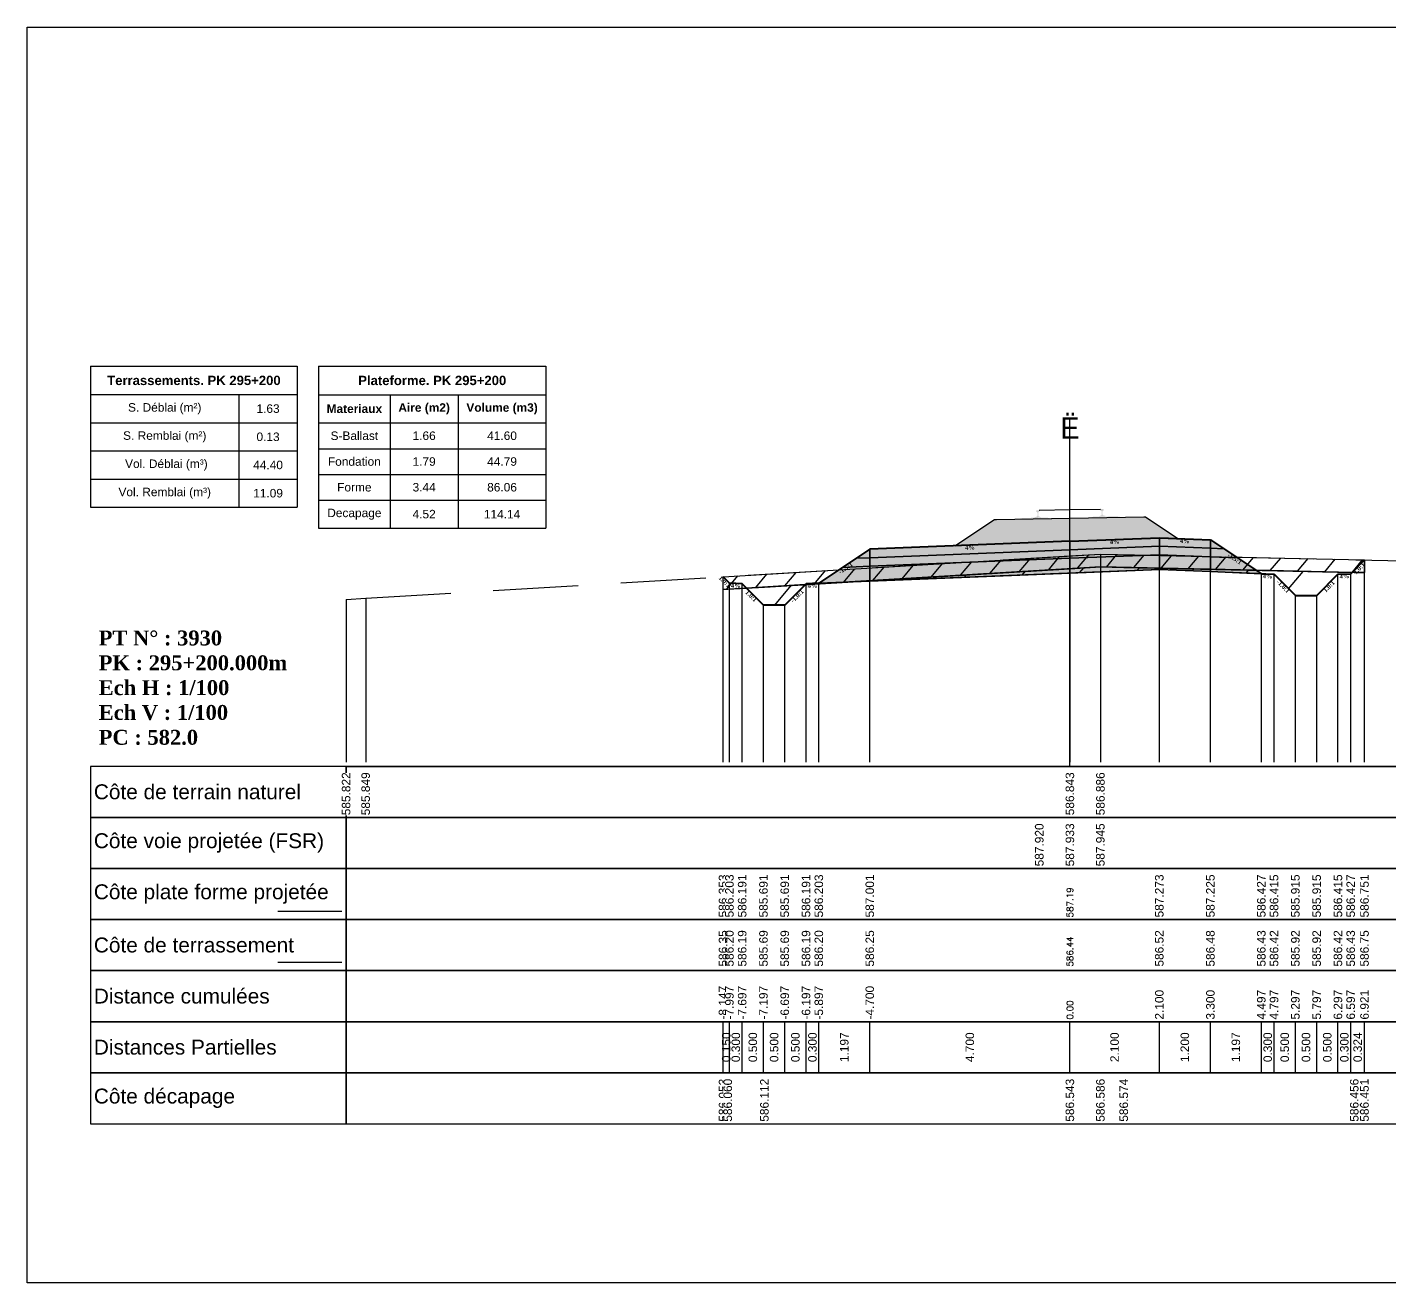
# Model space of a CAD drawing. Header units: millimetres. Extents: x 2762 to 3076, y 916 to 3305.
# Drawn here: x 2873.89 to 2905.89, y 1872.55 to 1902.05 of the extents above; entities that cross this region are included whole.
import ezdxf

# ---------------------------------------------------------------- set-up
doc = ezdxf.new("R2010")
doc.units = ezdxf.units.MM
doc.header["$LTSCALE"] = 2
doc.linetypes.add('CACHE', pattern=[9.525, 6.35, -3.175])
doc.linetypes.add('DASHED', pattern=[0.75, 0.5, -0.25])
for name, color, linetype in [('C-ANNO-TABL', 1, 'Continuous'), ('C-ANNO-TABL-TEXT', 150, 'Continuous'), ('C-ANNO-TABL-TITL', 150, 'Continuous'), ('C-ANNO-TABL-TTBL', 5, 'Continuous'), ('C-ROAD-CORR', 5, 'Continuous'), ('C-ROAD-SCTN', 7, 'Continuous')]:
    doc.layers.add(name, color=color, linetype=linetype)
doc.styles.add('ARIAL', font='arial.ttf')
doc.styles.add('C3D_Etiquette', font='romans.shx')
doc.styles.add('C3D_Profil_Travers', font='romans.shx')
doc.styles.get("Standard").update_dxf_attribs({"font": 'arial.ttf'})

msp = doc.modelspace()

# ---------------------------------------------------------------- hatches: boundary and pattern name
at = {"linetype": 'Continuous', "lineweight": -3}
msp.add_hatch(color=254, dxfattribs=at).paths.add_polyline_path([(2897.169, 1890.312), (2897.166, 1890.497), (2897.28, 1890.52), (2897.628, 1890.526), (2897.628, 1890.531), (2897.554, 1890.53), (2897.554, 1890.54), (2897.555, 1890.541), (2897.556, 1890.542), (2897.558, 1890.542), (2897.578, 1890.544), (2897.581, 1890.544), (2897.584, 1890.546), (2897.612, 1890.557), (2897.614, 1890.558), (2897.615, 1890.559), (2897.616, 1890.561), (2897.617, 1890.565), (2897.618, 1890.572), (2897.619, 1890.581), (2897.62, 1890.592), (2897.62, 1890.615), (2897.619, 1890.631), (2897.618, 1890.638), (2897.617, 1890.644), (2897.616, 1890.648), (2897.616, 1890.65), (2897.615, 1890.653), (2897.614, 1890.655), (2897.613, 1890.656), (2897.612, 1890.658), (2897.61, 1890.658), (2897.595, 1890.664), (2897.592, 1890.665), (2897.592, 1890.666), (2897.591, 1890.668), (2897.591, 1890.67), (2897.591, 1890.688), (2897.591, 1890.693), (2897.592, 1890.695), (2897.594, 1890.697), (2897.596, 1890.699), (2897.599, 1890.7), (2897.6, 1890.701), (2897.604, 1890.702), (2897.608, 1890.702), (2897.611, 1890.703), (2897.615, 1890.703), (2897.62, 1890.703), (2897.623, 1890.703), (2897.626, 1890.703), (2897.63, 1890.703), (2897.633, 1890.703), (2897.637, 1890.703), (2897.642, 1890.703), (2897.645, 1890.703), (2897.649, 1890.703), (2897.653, 1890.702), (2897.654, 1890.701), (2897.656, 1890.7), (2897.659, 1890.699), (2897.661, 1890.696), (2897.662, 1890.694), (2897.663, 1890.69), (2897.663, 1890.672), (2897.663, 1890.669), (2897.662, 1890.667), (2897.662, 1890.667), (2897.659, 1890.665), (2897.644, 1890.659), (2897.643, 1890.658), (2897.641, 1890.657), (2897.64, 1890.655), (2897.64, 1890.654), (2897.639, 1890.65), (2897.638, 1890.648), (2897.638, 1890.644), (2897.637, 1890.638), (2897.637, 1890.632), (2897.636, 1890.616), (2897.637, 1890.592), (2897.638, 1890.581), (2897.639, 1890.572), (2897.641, 1890.565), (2897.642, 1890.561), (2897.642, 1890.56), (2897.644, 1890.559), (2897.646, 1890.557), (2897.674, 1890.547), (2897.677, 1890.546), (2897.681, 1890.546), (2897.701, 1890.545), (2897.702, 1890.544), (2897.703, 1890.543), (2897.704, 1890.542), (2897.704, 1890.533), (2897.63, 1890.531), (2897.63, 1890.526), (2897.834, 1890.529), (2897.966, 1890.501), (2898.8, 1890.515), (2898.931, 1890.549), (2899.135, 1890.552), (2899.135, 1890.558), (2899.061, 1890.556), (2899.061, 1890.566), (2899.062, 1890.567), (2899.063, 1890.568), (2899.064, 1890.568), (2899.084, 1890.57), (2899.088, 1890.571), (2899.091, 1890.572), (2899.119, 1890.583), (2899.121, 1890.584), (2899.122, 1890.586), (2899.123, 1890.587), (2899.124, 1890.591), (2899.125, 1890.598), (2899.126, 1890.607), (2899.127, 1890.618), (2899.126, 1890.642), (2899.125, 1890.657), (2899.125, 1890.664), (2899.124, 1890.67), (2899.123, 1890.674), (2899.123, 1890.676), (2899.122, 1890.68), (2899.121, 1890.681), (2899.12, 1890.683), (2899.118, 1890.684), (2899.117, 1890.685), (2899.102, 1890.69), (2899.099, 1890.692), (2899.098, 1890.693), (2899.098, 1890.694), (2899.098, 1890.697), (2899.097, 1890.715), (2899.098, 1890.719), (2899.099, 1890.721), (2899.101, 1890.724), (2899.103, 1890.725), (2899.106, 1890.727), (2899.107, 1890.727), (2899.11, 1890.728), (2899.114, 1890.729), (2899.118, 1890.729), (2899.122, 1890.729), (2899.127, 1890.729), (2899.13, 1890.729), (2899.133, 1890.73), (2899.136, 1890.73), (2899.14, 1890.73), (2899.144, 1890.73), (2899.149, 1890.729), (2899.152, 1890.729), (2899.156, 1890.729), (2899.16, 1890.728), (2899.161, 1890.728), (2899.163, 1890.726), (2899.165, 1890.725), (2899.168, 1890.723), (2899.169, 1890.72), (2899.169, 1890.716), (2899.17, 1890.698), (2899.17, 1890.695), (2899.169, 1890.694), (2899.169, 1890.693), (2899.166, 1890.691), (2899.151, 1890.685), (2899.149, 1890.685), (2899.148, 1890.683), (2899.147, 1890.682), (2899.146, 1890.68), (2899.146, 1890.677), (2899.145, 1890.675), (2899.144, 1890.67), (2899.144, 1890.664), (2899.143, 1890.658), (2899.143, 1890.642), (2899.143, 1890.618), (2899.145, 1890.608), (2899.146, 1890.599), (2899.147, 1890.592), (2899.148, 1890.587), (2899.149, 1890.586), (2899.15, 1890.585), (2899.153, 1890.584), (2899.181, 1890.574), (2899.184, 1890.572), (2899.187, 1890.572), (2899.207, 1890.571), (2899.209, 1890.57), (2899.21, 1890.57), (2899.211, 1890.569), (2899.211, 1890.559), (2899.137, 1890.558), (2899.137, 1890.552), (2899.485, 1890.558), (2899.6, 1890.539), (2899.604, 1890.354)])
h = msp.add_hatch(dxfattribs=at)
h.set_pattern_fill('GRAVEL', color=252, scale=0.009, style=0)
h.set_pattern_definition([(228.0128, (2895.843941, 1890.093535), (-1.8288, -2.0574), [0.030755, -3.0447435]), (184.96974, (2895.823367, 1890.070675), (2.743199999, 0.228600013), [0.0527764, -5.2248644]), (132.51045, (2895.77079, 1890.066103), (2.286, -2.5146), [0.0372133, -3.684125]), (267.2737, (2895.681635, 1890.008953), (0.2286, 4.572), [0.0480604, -4.7579794]), (292.83365, (2895.679349, 1889.960947), (-1.143, 2.7432), [0.047127, -4.6655827]), (357.2737, (2895.697637, 1889.917513), (-4.572, 0.2286), [0.0480604, -4.7579794]), (37.69424, (2895.7456434, 1889.915227), (-2.9718, -2.286), [0.0635574, -6.2921804]), (72.25533, (2895.795935, 1889.954089), (1.6002, 5.0292), [0.0600048, -5.940473]), (121.42957, (2895.814223, 1890.011239), (-1.8288, 2.9718), [0.048223, -4.774099]), (175.23636, (2895.789077, 1890.052387), (2.5146, -0.2286), [0.055054, -2.697654]), (222.39744, (2895.7342134, 1890.0569594), (-2.7432, -2.5146), [0.071197, -7.0485095]), (138.81407, (2895.90795, 1890.006667), (-1.6002, 1.3716), [0.0243004, -2.405751]), (171.46923, (2895.889661, 1890.022669), (2.9718, -0.4572), [0.0462314, -4.5769175]), (225, (2895.84394, 1890.02953), (-3e-17, -0.2286), [0.032329, -0.29096]), (203.1986, (2895.82794, 1890.05696), (1.143, 0.4572), [0.01741, -1.723556]), (291.8014, (2895.811937, 1890.0501), (-0.2286, 0.6858), [0.024621, -1.206428]), (30.9638, (2895.82108, 1890.02724), (0.6858, 0.4572), [0.039989, -1.292967]), (161.565, (2895.85537, 1890.047815), (0.4572, -0.2286), [0.028916, -0.693981]), (16.38954, (2895.67935, 1890.050101), (2.286, 0.6858), [0.040508, -4.0102944]), (70.34618, (2895.718211, 1890.061531), (-0.9144, -2.5146), [0.033984, -3.3643994]), (293.1986, (2895.85537, 1890.093535), (-0.4572, 1.143), [0.034819, -1.7061465]), (343.61046, (2895.869087, 1890.061531), (-2.286, 0.6858), [0.040508, -4.0102944]), (339.44395, (2895.67935, 1889.90837), (-1.143, 0.4572), [0.039063, -1.914096]), (294.77514, (2895.715925, 1889.894653), (-1.143, 2.5146), [0.0327305, -3.2403234]), (66.8014, (2895.857657, 1889.864935), (0.4572, 1.143), [0.034819, -1.7061465]), (17.35402, (2895.871373, 1889.89694), (-2.9718, -0.9144), [0.0383204, -3.793714]), (69.44395, (2895.745643, 1889.864935), (-0.4572, -1.143), [0.0195316, -1.933628]), (101.3099, (2895.84394, 1889.864935), (-0.2286, 0.9144), [0.011656, -1.1539795]), (165.9638, (2895.841655, 1889.876365), (0.6858, -0.2286), [0.047127, -0.895415]), (186.009, (2895.795935, 1889.887795), (2.286, 0.2286), [0.043674, -4.323723]), (303.69, (2895.82108, 1890.00667), (-0.2286, 0.4572), [0.032969, -0.79126]), (353.15723, (2895.839369, 1889.979235), (3.8862, -0.4572), [0.05756, -5.698441]), (60.9454, (2895.89652, 1889.972377), (-0.9144, -1.6002), [0.023536, -2.330045]), (90, (2895.90795, 1889.99295), (-0.2286, 0.2286), [0.013716, -0.214884]), (120.25644, (2895.791363, 1889.894653), (0.9144, -1.6002), [0.031758, -3.1440547]), (48.0128, (2895.775361, 1889.922085), (1.8288, 2.0574), [0.06151, -3.0139886]), (0, (2895.8165, 1889.9678), (0.2286, 0.2286), [0.059436, -0.169164]), (325.30485, (2895.875945, 1889.967805), (2.286, -1.6002), [0.036145, -3.5783385]), (254.0546, (2895.905663, 1889.94723), (-0.2286, -0.9144), [0.033285, -1.6309485]), (207.64598, (2895.896519, 1889.915227), (-4.3434, -2.286), [0.054193, -5.365122]), (175.42608, (2895.848513, 1889.890081), (-2.9718, 0.2286), [0.0573327, -5.675926])])
h.paths.add_polyline_path([(2895.679, 1889.865), (2896.608, 1890.484), (2896.652, 1890.484), (2900.114, 1890.545), (2900.158, 1890.545), (2900.916, 1890.04), (2900.48, 1890.057)])
h = msp.add_hatch(color=11, dxfattribs=at)
h.paths.add_polyline_path([(2901.68, 1889.809), (2901.68, 1890.009), (2901.999, 1889.796)])
h.paths.add_polyline_path([(2900.48, 1889.857), (2900.48, 1890.057), (2901.68, 1890.009), (2901.68, 1889.809)])
h.paths.add_polyline_path([(2898.38, 1889.773), (2898.38, 1889.973), (2900.48, 1890.057), (2900.48, 1889.857)])
h.paths.add_polyline_path([(2893.68, 1889.585), (2893.68, 1889.785), (2898.38, 1889.973), (2898.38, 1889.773)])
h.paths.add_polyline_path([(2893.36, 1889.572), (2893.68, 1889.785), (2893.68, 1889.585)])
h = msp.add_hatch(color=30, dxfattribs=at)
h.paths.add_polyline_path([(2901.68, 1889.609), (2901.68, 1889.809), (2901.999, 1889.796), (2902.318, 1889.583)])
h.paths.add_polyline_path([(2900.48, 1889.657), (2900.48, 1889.857), (2901.68, 1889.809), (2901.68, 1889.609)])
h.paths.add_polyline_path([(2898.38, 1889.573), (2898.38, 1889.773), (2900.48, 1889.857), (2900.48, 1889.657)])
h.paths.add_polyline_path([(2893.68, 1889.385), (2893.68, 1889.585), (2898.38, 1889.773), (2898.38, 1889.573)])
h.paths.add_polyline_path([(2893.041, 1889.359), (2893.36, 1889.572), (2893.68, 1889.585), (2893.68, 1889.385)])
h = msp.add_hatch(dxfattribs=at)
h.set_pattern_fill('_U', color=150, scale=0.5, angle=50, style=0, pattern_type=0)
h.set_pattern_definition([(50, (2905.0068, 1889.24145), (-0.383022, 0.321394), [])])
h.paths.add_polyline_path([(2905.007, 1889.241), (2905.3, 1889.535), (2905.3, 1889.235), (2905.292, 1889.235)])
h.paths.add_polyline_path([(2902.292, 1889.601), (2905.3, 1889.535), (2905.007, 1889.241), (2902.757, 1889.29)])
h.paths.add_polyline_path([(2892.161, 1888.953), (2892.183, 1888.975), (2892.483, 1888.987), (2892.953, 1889.301), (2899.097, 1889.67), (2902.292, 1889.601), (2902.757, 1889.29), (2899.097, 1889.37)])
h.paths.add_polyline_path([(2890.233, 1889.137), (2892.953, 1889.301), (2892.483, 1888.987), (2892.183, 1888.975), (2892.161, 1888.953), (2890.787, 1888.871), (2890.683, 1888.975), (2890.383, 1888.987)])
h.paths.add_polyline_path([(2890.233, 1888.837), (2890.233, 1889.137), (2890.383, 1888.987), (2890.683, 1888.975), (2890.787, 1888.871), (2890.234, 1888.837)])
h = msp.add_hatch(dxfattribs=at)
h.set_pattern_fill('_U', color=3, angle=50, style=0, pattern_type=0)
h.set_pattern_definition([(50, (2905.0068, 1889.2414), (-0.766044, 0.64279), [])])
h.paths.add_polyline_path([(2905.007, 1889.241), (2905.3, 1889.535), (2905.3, 1889.235), (2905.292, 1889.235)])
h.paths.add_polyline_path([(2892.161, 1888.953), (2892.183, 1888.975), (2893.205, 1889.016)])
h.paths.add_polyline_path([(2890.233, 1888.837), (2890.233, 1889.137), (2890.383, 1888.987), (2890.683, 1888.975), (2890.787, 1888.871), (2890.234, 1888.837)])
h = msp.add_hatch(color=83, dxfattribs=at)
h.paths.add_polyline_path([(2901.68, 1889.259), (2901.68, 1889.609), (2902.318, 1889.583), (2902.876, 1889.211)])
h.paths.add_polyline_path([(2900.48, 1889.307), (2900.48, 1889.657), (2901.68, 1889.609), (2901.68, 1889.259)])
h.paths.add_polyline_path([(2898.38, 1889.223), (2898.38, 1889.573), (2900.48, 1889.657), (2900.48, 1889.307)])
h.paths.add_polyline_path([(2893.68, 1889.035), (2893.68, 1889.385), (2898.38, 1889.573), (2898.38, 1889.223)])
h.paths.add_polyline_path([(2892.483, 1888.987), (2893.041, 1889.359), (2893.68, 1889.385), (2893.68, 1889.035)])
h = msp.add_hatch(dxfattribs=at)
h.set_pattern_fill('_U', color=1, angle=50, style=0, pattern_type=0)
h.set_pattern_definition([(50, (2893.205, 1889.016), (-0.766044, 0.64279), [])])
h.paths.add_polyline_path([(2893.205, 1889.016), (2899.097, 1889.37), (2905.007, 1889.241), (2904.976, 1889.211), (2904.676, 1889.199), (2904.176, 1888.699), (2903.676, 1888.699), (2903.176, 1889.199), (2900.48, 1889.307)])
h.paths.add_polyline_path([(2890.787, 1888.871), (2892.161, 1888.953), (2891.683, 1888.475), (2891.183, 1888.475)])

# ---------------------------------------------------------------- linework, layer by layer
at = {"color": 7, "linetype": 'Continuous', "lineweight": -3}
for p, q in [((2898.38, 1884.684), (2898.38, 1892.884)), ((2881.379, 1884.684), (2915.381, 1884.684)), ((2890.233, 1877.484), (2890.233, 1878.684)), ((2890.383, 1877.484), (2890.383, 1878.684)), ((2890.383, 1877.484), (2890.383, 1878.684)), ((2890.683, 1877.484), (2890.683, 1878.684)), ((2890.683, 1877.484), (2890.683, 1878.684)), ((2891.183, 1877.484), (2891.183, 1878.684)), ((2891.183, 1877.484), (2891.183, 1878.684)), ((2891.683, 1877.484), (2891.683, 1878.684)), ((2891.683, 1877.484), (2891.683, 1878.684)), ((2892.183, 1877.484), (2892.183, 1878.684)), ((2892.183, 1877.484), (2892.183, 1878.684)), ((2892.483, 1877.484), (2892.483, 1878.684)), ((2892.483, 1877.484), (2892.483, 1878.684)), ((2893.68, 1877.484), (2893.68, 1878.684)), ((2893.68, 1877.484), (2893.68, 1878.684)), ((2898.38, 1877.484), (2898.38, 1878.684)), ((2898.38, 1877.484), (2898.38, 1878.684)), ((2900.48, 1877.484), (2900.48, 1878.684)), ((2900.48, 1877.484), (2900.48, 1878.684)), ((2901.68, 1877.484), (2901.68, 1878.684)), ((2901.68, 1877.484), (2901.68, 1878.684)), ((2902.876, 1877.484), (2902.876, 1878.684)), ((2902.876, 1877.484), (2902.876, 1878.684)), ((2903.176, 1877.484), (2903.176, 1878.684)), ((2903.176, 1877.484), (2903.176, 1878.684)), ((2903.676, 1877.484), (2903.676, 1878.684)), ((2903.676, 1877.484), (2903.676, 1878.684)), ((2904.176, 1877.484), (2904.176, 1878.684)), ((2904.176, 1877.484), (2904.176, 1878.684)), ((2904.676, 1877.484), (2904.676, 1878.684)), ((2904.676, 1877.484), (2904.676, 1878.684)), ((2904.976, 1877.484), (2904.976, 1878.684)), ((2904.976, 1877.484), (2904.976, 1878.684)), ((2905.3, 1877.484), (2905.3, 1878.684))]:
    msp.add_line(p, q, dxfattribs=at)
at = {"color": 251, "linetype": 'Continuous', "lineweight": -3}
for p, q in [((2895.679, 1889.865), (2896.608, 1890.484)), ((2896.608, 1890.484), (2896.652, 1890.484)), ((2896.652, 1890.484), (2900.114, 1890.545)), ((2900.114, 1890.545), (2900.158, 1890.545)), ((2900.158, 1890.545), (2900.916, 1890.04)), ((2900.48, 1890.057), (2895.679, 1889.865)), ((2898.38, 1889.973), (2900.48, 1890.057)), ((2900.916, 1890.04), (2900.48, 1890.057)), ((2900.48, 1889.857), (2900.48, 1890.057)), ((2900.48, 1890.057), (2901.68, 1890.009)), ((2900.48, 1890.057), (2900.48, 1889.857)), ((2893.36, 1889.572), (2893.68, 1889.785)), ((2893.68, 1889.785), (2898.38, 1889.973)), ((2893.68, 1889.585), (2893.68, 1889.785)), ((2893.68, 1889.785), (2893.68, 1889.585)), ((2898.38, 1889.773), (2893.68, 1889.585)), ((2898.38, 1889.773), (2898.38, 1889.973)), ((2898.38, 1889.973), (2898.38, 1889.773)), ((2900.48, 1889.857), (2898.38, 1889.773)), ((2901.68, 1889.809), (2900.48, 1889.857)), ((2901.68, 1889.809), (2901.68, 1890.009)), ((2901.68, 1890.009), (2901.999, 1889.796)), ((2901.68, 1890.009), (2901.68, 1889.809)), ((2901.999, 1889.796), (2901.68, 1889.809)), ((2893.68, 1889.585), (2893.36, 1889.572))]:
    msp.add_line(p, q, dxfattribs=at)
at = {"color": 53, "linetype": 'Continuous', "lineweight": -3}
for p, q in [((2893.68, 1889.585), (2898.38, 1889.773)), ((2898.38, 1889.773), (2900.48, 1889.857)), ((2898.38, 1889.573), (2898.38, 1889.773)), ((2898.38, 1889.773), (2898.38, 1889.573)), ((2900.48, 1889.657), (2900.48, 1889.857)), ((2900.48, 1889.857), (2901.68, 1889.809)), ((2900.48, 1889.857), (2900.48, 1889.657)), ((2901.68, 1889.609), (2901.68, 1889.809)), ((2901.68, 1889.809), (2901.999, 1889.796)), ((2901.68, 1889.809), (2901.68, 1889.609)), ((2901.999, 1889.796), (2902.318, 1889.583)), ((2893.041, 1889.359), (2893.36, 1889.572)), ((2893.36, 1889.572), (2893.68, 1889.585)), ((2893.68, 1889.385), (2893.68, 1889.585)), ((2893.68, 1889.585), (2893.68, 1889.385)), ((2898.38, 1889.573), (2893.68, 1889.385)), ((2893.68, 1889.385), (2898.38, 1889.573)), ((2900.48, 1889.657), (2898.38, 1889.573)), ((2898.38, 1889.573), (2900.48, 1889.657)), ((2898.38, 1889.223), (2898.38, 1889.573)), ((2898.38, 1889.573), (2898.38, 1889.223)), ((2901.68, 1889.609), (2900.48, 1889.657)), ((2900.48, 1889.307), (2900.48, 1889.657)), ((2900.48, 1889.657), (2901.68, 1889.609)), ((2900.48, 1889.657), (2900.48, 1889.307)), ((2902.318, 1889.583), (2901.68, 1889.609)), ((2901.68, 1889.259), (2901.68, 1889.609)), ((2901.68, 1889.609), (2902.318, 1889.583)), ((2901.68, 1889.609), (2901.68, 1889.259)), ((2902.318, 1889.583), (2902.876, 1889.211)), ((2892.483, 1888.987), (2893.041, 1889.359)), ((2893.68, 1889.385), (2893.041, 1889.359)), ((2893.041, 1889.359), (2893.68, 1889.385)), ((2893.68, 1889.035), (2893.68, 1889.385)), ((2893.68, 1889.385), (2893.68, 1889.035)), ((2898.38, 1889.223), (2893.68, 1889.035)), ((2900.48, 1889.307), (2898.38, 1889.223)), ((2901.68, 1889.259), (2900.48, 1889.307)), ((2902.876, 1889.211), (2901.68, 1889.259)), ((2893.68, 1889.035), (2892.483, 1888.987))]:
    msp.add_line(p, q, dxfattribs=at)
at = {"color": 105, "linetype": 'DASHED', "lineweight": -3, "ltscale": 2}
for p, q in [((2881.84, 1888.633), (2898.38, 1889.627)), ((2898.38, 1889.627), (2899.097, 1889.67)), ((2899.097, 1889.67), (2909.591, 1889.442)), ((2881.38, 1888.606), (2881.84, 1888.633))]:
    msp.add_line(p, q, dxfattribs=at)
at = {"color": 253, "linetype": 'Continuous', "lineweight": -3}
for p, q in [((2892.953, 1889.301), (2899.097, 1889.67)), ((2899.097, 1889.67), (2902.292, 1889.601)), ((2902.292, 1889.601), (2905.3, 1889.535)), ((2902.757, 1889.29), (2902.292, 1889.601)), ((2902.292, 1889.601), (2902.757, 1889.29)), ((2905.007, 1889.241), (2905.3, 1889.535)), ((2905.3, 1889.535), (2905.007, 1889.241)), ((2905.007, 1889.241), (2905.3, 1889.535)), ((2905.3, 1889.535), (2905.3, 1889.235)), ((2905.3, 1889.535), (2905.3, 1889.235)), ((2890.233, 1889.137), (2892.953, 1889.301)), ((2890.383, 1888.987), (2890.233, 1889.137)), ((2890.233, 1888.837), (2890.233, 1889.137)), ((2890.233, 1889.137), (2890.383, 1888.987)), ((2890.233, 1888.837), (2890.233, 1889.137)), ((2890.233, 1889.137), (2890.383, 1888.987)), ((2899.097, 1889.37), (2892.161, 1888.953)), ((2892.483, 1888.987), (2892.953, 1889.301)), ((2892.953, 1889.301), (2892.483, 1888.987)), ((2893.205, 1889.016), (2899.097, 1889.37)), ((2900.48, 1889.307), (2893.205, 1889.016)), ((2902.757, 1889.29), (2899.097, 1889.37)), ((2899.097, 1889.37), (2905.007, 1889.241)), ((2903.176, 1889.199), (2900.48, 1889.307)), ((2905.007, 1889.241), (2902.757, 1889.29)), ((2903.676, 1888.699), (2903.176, 1889.199)), ((2904.676, 1889.199), (2904.176, 1888.699)), ((2904.976, 1889.211), (2904.676, 1889.199)), ((2905.007, 1889.241), (2904.976, 1889.211)), ((2905.292, 1889.235), (2905.007, 1889.241)), ((2905.292, 1889.235), (2905.007, 1889.241)), ((2905.3, 1889.235), (2905.292, 1889.235)), ((2905.3, 1889.235), (2905.292, 1889.235)), ((2890.234, 1888.837), (2890.233, 1888.837)), ((2890.234, 1888.837), (2890.233, 1888.837)), ((2890.787, 1888.871), (2890.234, 1888.837)), ((2890.787, 1888.871), (2890.234, 1888.837)), ((2890.683, 1888.975), (2890.383, 1888.987)), ((2890.383, 1888.987), (2890.683, 1888.975)), ((2890.383, 1888.987), (2890.683, 1888.975)), ((2890.787, 1888.871), (2890.683, 1888.975)), ((2890.683, 1888.975), (2890.787, 1888.871)), ((2890.683, 1888.975), (2890.787, 1888.871)), ((2892.161, 1888.953), (2890.787, 1888.871)), ((2890.787, 1888.871), (2892.161, 1888.953)), ((2891.183, 1888.475), (2890.787, 1888.871)), ((2892.161, 1888.953), (2891.683, 1888.475)), ((2893.205, 1889.016), (2892.161, 1888.953)), ((2892.161, 1888.953), (2892.183, 1888.975)), ((2892.183, 1888.975), (2892.161, 1888.953)), ((2892.161, 1888.953), (2892.183, 1888.975)), ((2892.183, 1888.975), (2893.205, 1889.016)), ((2892.183, 1888.975), (2892.483, 1888.987)), ((2892.483, 1888.987), (2892.183, 1888.975)), ((2891.683, 1888.475), (2891.183, 1888.475)), ((2904.176, 1888.699), (2903.676, 1888.699))]:
    msp.add_line(p, q, dxfattribs=at)
at = {"color": 98, "linetype": 'CACHE', "lineweight": -3}
for p, q in [((2898.38, 1889.627), (2898.38, 1884.784)), ((2899.097, 1889.67), (2899.097, 1884.784)), ((2881.38, 1888.606), (2881.38, 1884.784)), ((2881.84, 1888.633), (2881.84, 1884.784))]:
    msp.add_line(p, q, dxfattribs=at)
at = {"color": 8, "linetype": 'CACHE', "lineweight": -3}
for p, q in [((2905.3, 1884.784), (2905.3, 1889.535)), ((2890.233, 1884.784), (2890.233, 1889.137)), ((2898.38, 1884.784), (2898.38, 1889.223)), ((2898.38, 1884.784), (2898.38, 1889.223)), ((2900.48, 1884.784), (2900.48, 1889.307)), ((2901.68, 1884.784), (2901.68, 1889.259)), ((2902.876, 1884.784), (2902.876, 1889.211)), ((2903.176, 1884.784), (2903.176, 1889.199)), ((2904.676, 1884.784), (2904.676, 1889.199)), ((2904.976, 1884.784), (2904.976, 1889.211)), ((2890.383, 1884.784), (2890.383, 1888.987)), ((2890.683, 1884.784), (2890.683, 1888.975)), ((2892.183, 1884.784), (2892.183, 1888.975)), ((2892.483, 1884.784), (2892.483, 1888.987)), ((2893.68, 1884.784), (2893.68, 1889.035)), ((2891.183, 1884.784), (2891.183, 1888.475)), ((2891.683, 1884.784), (2891.683, 1888.475)), ((2903.676, 1884.784), (2903.676, 1888.699)), ((2904.176, 1884.784), (2904.176, 1888.699))]:
    msp.add_line(p, q, dxfattribs=at)
at = {"color": 6, "linetype": 'Continuous', "lineweight": -3}
for p, q in [((2891.205, 1888.896), (2898.38, 1889.327)), ((2898.38, 1889.327), (2899.097, 1889.37)), ((2899.097, 1889.37), (2899.645, 1889.358)), ((2899.645, 1889.358), (2905.059, 1889.24)), ((2905.059, 1889.24), (2905.292, 1889.235)), ((2905.292, 1889.235), (2905.3, 1889.235)), ((2890.233, 1888.837), (2890.234, 1888.837)), ((2890.234, 1888.837), (2890.344, 1888.844)), ((2890.344, 1888.844), (2891.205, 1888.896))]:
    msp.add_line(p, q, dxfattribs=at)
at = {"color": 154, "linetype": 'Continuous', "lineweight": -3}
msp.add_line((2879.779, 1881.284), (2881.279, 1881.284), dxfattribs=at)
at = {"color": 1, "linetype": 'Continuous', "lineweight": -3}
msp.add_line((2879.779, 1880.084), (2881.279, 1880.084), dxfattribs=at)
at = {"color": 7, "linetype": 'Continuous', "lineweight": -3}
for points in [[(2881.379, 1883.484), (2881.379, 1884.684), (2875.379, 1884.684), (2875.379, 1883.484)], [(2881.379, 1883.484), (2915.381, 1883.484), (2915.381, 1884.684), (2881.379, 1884.684)], [(2881.379, 1882.284), (2881.379, 1883.484), (2875.379, 1883.484), (2875.379, 1882.284)], [(2881.379, 1882.284), (2915.381, 1882.284), (2915.381, 1883.484), (2881.379, 1883.484)], [(2881.379, 1881.084), (2881.379, 1882.284), (2875.379, 1882.284), (2875.379, 1881.084)], [(2881.379, 1881.084), (2915.381, 1881.084), (2915.381, 1882.284), (2881.379, 1882.284)], [(2881.379, 1879.884), (2881.379, 1881.084), (2875.379, 1881.084), (2875.379, 1879.884)], [(2881.379, 1879.884), (2915.381, 1879.884), (2915.381, 1881.084), (2881.379, 1881.084)], [(2881.379, 1878.684), (2881.379, 1879.884), (2875.379, 1879.884), (2875.379, 1878.684)], [(2881.379, 1878.684), (2915.381, 1878.684), (2915.381, 1879.884), (2881.379, 1879.884)], [(2881.379, 1877.484), (2881.379, 1878.684), (2875.379, 1878.684), (2875.379, 1877.484)], [(2881.379, 1877.484), (2915.381, 1877.484), (2915.381, 1878.684), (2881.379, 1878.684)], [(2881.379, 1876.284), (2881.379, 1877.484), (2875.379, 1877.484), (2875.379, 1876.284)], [(2881.379, 1876.284), (2915.381, 1876.284), (2915.381, 1877.484), (2881.379, 1877.484)]]:
    msp.add_3dface(points, dxfattribs=at)
at = {"layer": 'C-ANNO-TABL', "color": 7, "linetype": 'Continuous', "lineweight": -3}
for p, q in [((2875.379, 1893.419), (2878.86, 1893.419)), ((2878.86, 1893.419), (2880.232, 1893.419)), ((2878.86, 1893.419), (2878.86, 1892.757)), ((2880.732, 1893.416), (2882.414, 1893.416)), ((2882.414, 1893.416), (2884.01, 1893.416)), ((2882.414, 1893.416), (2882.414, 1892.754)), ((2884.01, 1893.416), (2886.073, 1893.416)), ((2884.01, 1893.416), (2884.01, 1892.754)), ((2875.379, 1892.757), (2878.86, 1892.757)), ((2878.86, 1892.757), (2880.232, 1892.757)), ((2878.86, 1892.757), (2878.86, 1892.095)), ((2880.732, 1892.754), (2882.414, 1892.754)), ((2882.414, 1892.754), (2884.01, 1892.754)), ((2882.414, 1892.754), (2882.414, 1892.147)), ((2884.01, 1892.754), (2886.073, 1892.754)), ((2884.01, 1892.754), (2884.01, 1892.147)), ((2875.379, 1892.095), (2878.86, 1892.095)), ((2878.86, 1892.095), (2880.232, 1892.095)), ((2878.86, 1892.095), (2878.86, 1891.432)), ((2880.732, 1892.147), (2882.414, 1892.147)), ((2882.414, 1892.147), (2884.01, 1892.147)), ((2882.414, 1892.147), (2882.414, 1891.543)), ((2884.01, 1892.147), (2886.073, 1892.147)), ((2884.01, 1892.147), (2884.01, 1891.543)), ((2875.379, 1891.432), (2878.86, 1891.432)), ((2878.86, 1891.432), (2880.232, 1891.432)), ((2878.86, 1891.432), (2878.86, 1890.77)), ((2880.732, 1891.543), (2882.414, 1891.543)), ((2882.414, 1891.543), (2884.01, 1891.543)), ((2882.414, 1891.543), (2882.414, 1890.939)), ((2884.01, 1891.543), (2886.073, 1891.543)), ((2884.01, 1891.543), (2884.01, 1890.939)), ((2880.732, 1890.939), (2882.414, 1890.939)), ((2882.414, 1890.939), (2884.01, 1890.939)), ((2882.414, 1890.939), (2882.414, 1890.28)), ((2884.01, 1890.939), (2886.073, 1890.939)), ((2884.01, 1890.939), (2884.01, 1890.28))]:
    msp.add_line(p, q, dxfattribs=at)
at = {"layer": 'C-ANNO-TABL-TTBL', "color": 7, "linetype": 'Continuous', "lineweight": -3}
for p, q in [((2875.379, 1894.084), (2880.232, 1894.084)), ((2875.379, 1894.084), (2875.379, 1893.419)), ((2880.232, 1894.084), (2880.232, 1893.419)), ((2880.732, 1894.084), (2886.073, 1894.084)), ((2880.732, 1894.084), (2880.732, 1893.416)), ((2886.073, 1894.084), (2886.073, 1893.416)), ((2875.379, 1893.419), (2875.379, 1892.757)), ((2880.232, 1893.419), (2880.232, 1892.757)), ((2880.732, 1893.416), (2880.732, 1892.754)), ((2886.073, 1893.416), (2886.073, 1892.754)), ((2875.379, 1892.757), (2875.379, 1892.095)), ((2880.232, 1892.757), (2880.232, 1892.095)), ((2880.732, 1892.754), (2880.732, 1892.147)), ((2886.073, 1892.754), (2886.073, 1892.147)), ((2875.379, 1892.095), (2875.379, 1891.432)), ((2880.232, 1892.095), (2880.232, 1891.432)), ((2880.732, 1892.147), (2880.732, 1891.543)), ((2886.073, 1892.147), (2886.073, 1891.543)), ((2875.379, 1891.432), (2875.379, 1890.77)), ((2880.232, 1891.432), (2880.232, 1890.77)), ((2880.732, 1891.543), (2880.732, 1890.939)), ((2886.073, 1891.543), (2886.073, 1890.939)), ((2875.379, 1890.77), (2878.86, 1890.77)), ((2878.86, 1890.77), (2880.232, 1890.77)), ((2880.732, 1890.939), (2880.732, 1890.28)), ((2886.073, 1890.939), (2886.073, 1890.28)), ((2880.732, 1890.28), (2882.414, 1890.28)), ((2882.414, 1890.28), (2884.01, 1890.28)), ((2884.01, 1890.28), (2886.073, 1890.28))]:
    msp.add_line(p, q, dxfattribs=at)
at = {"layer": 'C-ROAD-CORR', "color": 1, "linetype": 'Continuous', "lineweight": 40}
for p, q in [((2898.38, 1889.973), (2900.48, 1890.057)), ((2900.48, 1890.057), (2901.68, 1890.009)), ((2893.68, 1889.785), (2892.483, 1888.987)), ((2898.38, 1889.973), (2893.68, 1889.785)), ((2901.68, 1890.009), (2902.876, 1889.211)), ((2904.976, 1889.211), (2905.3, 1889.535)), ((2890.383, 1888.987), (2890.233, 1889.137)), ((2902.876, 1889.211), (2903.176, 1889.199)), ((2903.176, 1889.199), (2903.676, 1888.699)), ((2904.176, 1888.699), (2904.676, 1889.199)), ((2904.676, 1889.199), (2904.976, 1889.211)), ((2890.683, 1888.975), (2890.383, 1888.987)), ((2891.183, 1888.475), (2890.683, 1888.975)), ((2892.183, 1888.975), (2891.683, 1888.475)), ((2892.483, 1888.987), (2892.183, 1888.975)), ((2891.683, 1888.475), (2891.183, 1888.475)), ((2903.676, 1888.699), (2904.176, 1888.699))]:
    msp.add_line(p, q, dxfattribs=at)
at = {"layer": 'C-ROAD-CORR', "color": 102, "linetype": 'Continuous', "lineweight": -3, "ltscale": 0.5}
for p, q in [((2898.38, 1889.223), (2893.68, 1889.035)), ((2898.38, 1889.223), (2900.48, 1889.307)), ((2900.48, 1889.307), (2901.68, 1889.259)), ((2901.68, 1889.259), (2902.876, 1889.211)), ((2893.68, 1889.035), (2892.483, 1888.987))]:
    msp.add_line(p, q, dxfattribs=at)
at = {"layer": 'C-ROAD-CORR', "color": 1, "linetype": 'Continuous', "lineweight": -3}
for p, q in [((2903.176, 1889.199), (2903.676, 1888.699)), ((2904.176, 1888.699), (2904.676, 1889.199)), ((2891.183, 1888.475), (2890.683, 1888.975)), ((2892.183, 1888.975), (2891.683, 1888.475))]:
    msp.add_line(p, q, dxfattribs=at)
at = {"layer": 'C-ROAD-SCTN', "color": 154, "linetype": 'Continuous', "lineweight": -3}
for p, q in [((2897.658, 1890.704), (2897.662, 1890.704)), ((2897.662, 1890.704), (2898.38, 1890.716)), ((2898.38, 1890.716), (2899.095, 1890.729)), ((2898.38, 1889.973), (2900.48, 1890.057)), ((2900.48, 1890.057), (2901.68, 1890.009)), ((2892.483, 1888.987), (2893.68, 1889.785)), ((2893.68, 1889.785), (2898.38, 1889.973)), ((2901.68, 1890.009), (2902.876, 1889.211)), ((2904.976, 1889.211), (2905.3, 1889.535)), ((2890.233, 1889.137), (2890.383, 1888.987)), ((2902.876, 1889.211), (2903.176, 1889.199)), ((2903.176, 1889.199), (2903.676, 1888.699)), ((2904.176, 1888.699), (2904.676, 1889.199)), ((2904.676, 1889.199), (2904.976, 1889.211)), ((2890.383, 1888.987), (2890.683, 1888.975)), ((2890.683, 1888.975), (2891.183, 1888.475)), ((2891.683, 1888.475), (2892.183, 1888.975)), ((2892.183, 1888.975), (2892.483, 1888.987)), ((2891.183, 1888.475), (2891.683, 1888.475)), ((2903.676, 1888.699), (2904.176, 1888.699))]:
    msp.add_line(p, q, dxfattribs=at)
at = {"layer": 'C-ROAD-SCTN', "color": 140, "linetype": 'Continuous', "lineweight": -3}
for p, q in [((2895.679, 1889.865), (2896.608, 1890.484)), ((2896.608, 1890.484), (2896.652, 1890.484)), ((2896.652, 1890.484), (2898.38, 1890.514)), ((2898.38, 1890.514), (2900.114, 1890.545)), ((2900.114, 1890.545), (2900.158, 1890.545)), ((2900.158, 1890.545), (2900.916, 1890.04))]:
    msp.add_line(p, q, dxfattribs=at)
at = {"layer": 'C-ROAD-SCTN', "color": 1, "linetype": 'Continuous', "lineweight": -3}
for p, q in [((2904.976, 1889.211), (2905.3, 1889.535)), ((2890.233, 1889.137), (2890.383, 1888.987)), ((2893.68, 1889.035), (2898.38, 1889.223)), ((2898.38, 1889.223), (2900.48, 1889.307)), ((2900.48, 1889.307), (2901.68, 1889.259)), ((2901.68, 1889.259), (2902.876, 1889.211)), ((2902.876, 1889.211), (2903.176, 1889.199)), ((2903.176, 1889.199), (2903.676, 1888.699)), ((2904.176, 1888.699), (2904.676, 1889.199)), ((2904.676, 1889.199), (2904.976, 1889.211)), ((2890.383, 1888.987), (2890.683, 1888.975)), ((2890.683, 1888.975), (2891.183, 1888.475)), ((2891.683, 1888.475), (2892.183, 1888.975)), ((2892.183, 1888.975), (2892.483, 1888.987)), ((2892.483, 1888.987), (2893.68, 1889.035)), ((2891.183, 1888.475), (2891.683, 1888.475)), ((2903.676, 1888.699), (2904.176, 1888.699))]:
    msp.add_line(p, q, dxfattribs=at)

# ---------------------------------------------------------------- texts
at = {"color": 7, "linetype": 'Continuous', "lineweight": -3}
for s, insert, char_height, attachment_point, style in [('{\\fWingdings|b0|i0|c2|p0;Ë}', (2898.38, 1892.384), 0.5, 8, 'C3D_Profil_Travers'), ('{\\fTimes New Roman|b1|i0|c0|p18;PT N° : 3930\\PPK : 295+200.000m\\PEch H : 1/100\\PEch V : 1/100\\PPC : 582.0}', (2875.568, 1885.184), 0.35, 7, 'C3D_Profil_Travers'), ('{\\fArial|b0|i0|c0|p34;Côte de terrain naturel}', (2875.454, 1884.084), 0.35, 4, 'C3D_Etiquette'), ('{\\fArial|b0|i0|c0|p34;Côte plate forme projetée}', (2875.454, 1881.684), 0.35, 4, 'C3D_Etiquette'), ('{\\fArial|b0|i0|c0|p34;Côte de terrassement}', (2875.454, 1880.484), 0.35, 4, 'C3D_Etiquette'), ('{\\fArial|b0|i0|c0|p34;Distance cumulées}', (2875.454, 1879.284), 0.35, 4, 'C3D_Etiquette'), ('{\\fArial|b0|i0|c0|p34;Distances Partielles}', (2875.454, 1878.084), 0.35, 4, 'C3D_Etiquette'), ('{\\fArial|b0|i0|c0|p34;Côte décapage}', (2875.454, 1876.884), 0.35, 4, 'C3D_Etiquette')]:
    msp.add_mtext(s, dxfattribs=dict(at, insert=insert, char_height=char_height, attachment_point=attachment_point, style=style))
at = {"color": 7, "linetype": 'Continuous', "lineweight": -3, "char_height": 0.1, "attachment_point": 2, "style": 'C3D_Etiquette'}
for s, insert, width, rotation in [('{\\fTimes New Roman|b1|i0|c0|p18;4%}', (2896.03, 1889.875), 0.42071, 2.2906), ('{\\fTimes New Roman|b1|i0|c0|p18;4%}', (2899.43, 1890.011), 0.37094, 2.2906), ('{\\fTimes New Roman|b1|i0|c0|p18;4%}', (2901.079, 1890.029), 0.42071, 357.7094), ('{\\fTimes New Roman|b1|i0|c0|p18;-1.5:1}', (2893.083, 1889.383), 0.34598, 33.6901), ('{\\fTimes New Roman|b1|i0|c0|p18;-1.5:1}', (2902.276, 1889.607), 0.34598, 326.3099), ('{\\fTimes New Roman|b1|i0|c0|p18;1.0:1}', (2905.141, 1889.37), 0.29001, 45), ('{\\fTimes New Roman|b1|i0|c0|p18;1.0:1}', (2890.305, 1889.059), 0.29001, 315), ('{\\fTimes New Roman|b1|i0|c0|p18;4%}', (2903.026, 1889.201), 0.42071, 357.7094), ('{\\fTimes New Roman|b1|i0|c0|p18;4%}', (2904.827, 1889.201), 0.37094, 2.2906), ('{\\fTimes New Roman|b1|i0|c0|p18;4%}', (2890.533, 1888.977), 0.37094, 357.7094), ('{\\fTimes New Roman|b1|i0|c0|p18;1.0:1}', (2890.93, 1888.722), 0.29001, 315), ('{\\fTimes New Roman|b1|i0|c0|p18;-1.0:1}', (2891.936, 1888.722), 0.34598, 45), ('{\\fTimes New Roman|b1|i0|c0|p18;4%}', (2892.333, 1888.977), 0.42071, 2.2906), ('{\\fTimes New Roman|b1|i0|c0|p18;-1.0:1}', (2903.424, 1888.946), 0.34598, 315), ('{\\fTimes New Roman|b1|i0|c0|p18;1.0:1}', (2904.429, 1888.946), 0.29001, 45)]:
    msp.add_mtext(s, dxfattribs=dict(at, insert=insert, width=width, rotation=rotation))
at = {"color": 7, "linetype": 'Continuous', "lineweight": -3, "insert": (2875.454, 1882.884), "char_height": 0.35, "attachment_point": 4}
msp.add_mtext('{\\fArial|b0|i0|c0|p34;Côte voie projetée (FSR)}', dxfattribs=at)
at = {"color": 7, "linetype": 'Continuous', "lineweight": -3, "rotation": 90, "style": 'C3D_Profil_Travers'}
for s, insert, char_height, attachment_point in [('587.19', (2898.38, 1881.134), 0.15, 4), ('{\\fArial|b0|i0|c0|p34;586.35}', (2890.233, 1879.979), 0.2, 4), ('{\\fArial|b0|i0|c0|p34;586.20}', (2890.383, 1879.979), 0.2, 4), ('{\\fArial|b0|i0|c0|p34;586.19}', (2890.683, 1879.979), 0.2, 4), ('{\\fArial|b0|i0|c0|p34;585.69}', (2891.183, 1879.979), 0.2, 4), ('{\\fArial|b0|i0|c0|p34;585.69}', (2891.683, 1879.979), 0.2, 4), ('{\\fArial|b0|i0|c0|p34;586.19}', (2892.183, 1879.979), 0.2, 4), ('{\\fArial|b0|i0|c0|p34;586.20}', (2892.483, 1879.979), 0.2, 4), ('{\\fArial|b0|i0|c0|p34;586.25}', (2893.68, 1879.979), 0.2, 4), ('{\\fArial|b0|i0|c0|p34;586.52}', (2900.48, 1879.979), 0.2, 4), ('{\\fArial|b0|i0|c0|p34;586.48}', (2901.68, 1879.979), 0.2, 4), ('{\\fArial|b0|i0|c0|p34;586.43}', (2902.876, 1879.979), 0.2, 4), ('{\\fArial|b0|i0|c0|p34;586.42}', (2903.176, 1879.979), 0.2, 4), ('{\\fArial|b0|i0|c0|p34;585.92}', (2903.676, 1879.979), 0.2, 4), ('{\\fArial|b0|i0|c0|p34;585.92}', (2904.176, 1879.979), 0.2, 4), ('{\\fArial|b0|i0|c0|p34;586.42}', (2904.676, 1879.979), 0.2, 4), ('{\\fArial|b0|i0|c0|p34;586.43}', (2904.976, 1879.979), 0.2, 4), ('{\\fArial|b0|i0|c0|p34;586.75}', (2905.3, 1879.979), 0.2, 4), ('586.44', (2898.38, 1879.979), 0.15, 4), ('0.00', (2898.38, 1878.734), 0.15, 4), ('{\\fArial|b0|i0|c0|p34;0.150}', (2890.308, 1878.084), 0.2, 5), ('{\\fArial|b0|i0|c0|p34;0.300}', (2890.533, 1878.084), 0.2, 5), ('{\\fArial|b0|i0|c0|p34;0.500}', (2890.933, 1878.084), 0.2, 5), ('{\\fArial|b0|i0|c0|p34;0.500}', (2891.433, 1878.084), 0.2, 5), ('{\\fArial|b0|i0|c0|p34;0.500}', (2891.933, 1878.084), 0.2, 5), ('{\\fArial|b0|i0|c0|p34;0.300}', (2892.333, 1878.084), 0.2, 5), ('{\\fArial|b0|i0|c0|p34;1.197}', (2893.081, 1878.084), 0.2, 5), ('{\\fArial|b0|i0|c0|p34;4.700}', (2896.03, 1878.084), 0.2, 5), ('{\\fArial|b0|i0|c0|p34;2.100}', (2899.43, 1878.084), 0.2, 5), ('{\\fArial|b0|i0|c0|p34;1.200}', (2901.08, 1878.084), 0.2, 5), ('{\\fArial|b0|i0|c0|p34;1.197}', (2902.278, 1878.084), 0.2, 5), ('{\\fArial|b0|i0|c0|p34;0.300}', (2903.026, 1878.084), 0.2, 5), ('{\\fArial|b0|i0|c0|p34;0.500}', (2903.426, 1878.084), 0.2, 5), ('{\\fArial|b0|i0|c0|p34;0.500}', (2903.926, 1878.084), 0.2, 5), ('{\\fArial|b0|i0|c0|p34;0.500}', (2904.426, 1878.084), 0.2, 5), ('{\\fArial|b0|i0|c0|p34;0.300}', (2904.826, 1878.084), 0.2, 5), ('{\\fArial|b0|i0|c0|p34;0.324}', (2905.138, 1878.084), 0.2, 5)]:
    msp.add_mtext(s, dxfattribs=dict(at, insert=insert, char_height=char_height, attachment_point=attachment_point))
at = {"layer": 'C-ANNO-TABL-TEXT', "color": 7, "linetype": 'Continuous', "lineweight": -3, "char_height": 0.2, "attachment_point": 5, "style": 'ARIAL'}
for s, insert in [('{\\fArial|b0|i0|c0|p34;\\C7;1.63}', (2879.546, 1893.088)), ('{\\fArial|b0|i0|c0|p34;\\C7;0.13}', (2879.546, 1892.426)), ('{\\fArial|b0|i0|c0|p34;\\C7;S-Ballast}', (2881.573, 1892.451)), ('{\\fArial|b0|i0|c0|p34;\\C7;1.66}', (2883.212, 1892.451)), ('{\\C18;\\c0;41.60}', (2885.042, 1892.451)), ('{\\fArial|b0|i0|c0|p34;\\C7;Fondation}', (2881.573, 1891.845)), ('{\\fArial|b0|i0|c0|p34;\\C7;44.40}', (2879.546, 1891.764)), ('{\\fArial|b0|i0|c0|p34;\\C7;1.79}', (2883.212, 1891.845)), ('{\\C18;\\c0;44.79}', (2885.042, 1891.845)), ('{\\fArial|b0|i0|c0|p34;\\C7;Forme}', (2881.573, 1891.241)), ('{\\fArial|b0|i0|c0|p34;\\C7;3.44}', (2883.212, 1891.241)), ('{\\C18;\\c0;86.06}', (2885.042, 1891.241)), ('{\\fArial|b0|i0|c0|p34;\\C7;11.09}', (2879.546, 1891.101)), ('{\\fArial|b0|i0|c0|p34;\\C7;Decapage}', (2881.573, 1890.609)), ('{\\fArial|b0|i0|c0|p34;\\C7;4.52}', (2883.212, 1890.609)), ('{\\C18;\\c0;114.14}', (2885.042, 1890.609))]:
    msp.add_mtext(s, dxfattribs=dict(at, insert=insert))
at = {"layer": 'C-ANNO-TABL-TITL', "color": 7, "linetype": 'Continuous', "lineweight": -3, "attachment_point": 5, "style": 'ARIAL'}
for s, insert, char_height in [('{\\fArial|b1|i0|c0|p34;\\C18;\\c0;Plateforme. PK 295+200}', (2883.402, 1893.75), 0.22), ('{\\fArial|b1|i0|c0|p34;\\C7;Terrassements. PK 295+200}', (2877.805, 1893.751), 0.22), ('{\\fArial|b0|i0|c0|p34;\\C7;S. Déblai (m²) }', (2877.119, 1893.088), 0.2), ('{\\fArial|b1|i0|c0|p34;\\C7;Materiaux   }', (2881.573, 1893.085), 0.2), ('{\\fArial|b1|i0|c0|p34;\\C7;Aire (m2)}', (2883.212, 1893.085), 0.2), ('{\\fArial|b1|i0|c0|p34;\\C7;Volume (m3)}', (2885.042, 1893.085), 0.2), ('{\\fArial|b0|i0|c0|p34;\\C7;S. Remblai (m²) }', (2877.119, 1892.426), 0.2), ('{\\fArial|b0|i0|c0|p34;\\C7; Vol. Déblai (m³) }', (2877.119, 1891.764), 0.2), ('{\\fArial|b0|i0|c0|p34;\\C7;Vol. Remblai (m³)}', (2877.119, 1891.101), 0.2)]:
    msp.add_mtext(s, dxfattribs=dict(at, insert=insert, char_height=char_height))

# ---------------------------------------------------------------- next in the draw order: texts
at = {"color": 7, "linetype": 'Continuous', "lineweight": -3, "char_height": 0.2, "attachment_point": 4, "rotation": 90, "style": 'C3D_Profil_Travers', "bg_fill": 3, "box_fill_scale": 1.000375, "bg_fill_color": 256, "bg_fill_true_color": 13158600, "bg_fill_transparency": 0}
for s, insert, width in [('{\\fArial|b0|i0|c0|p34;585.822}', (2881.38, 1883.534), 0.99347), ('{\\fArial|b0|i0|c0|p34;585.849}', (2881.84, 1883.534), 0.99595), ('{\\fArial|b0|i0|c0|p34;586.843}', (2898.38, 1883.534), 0.99553), ('{\\fArial|b0|i0|c0|p34;586.886}', (2899.097, 1883.534), 0.99539), ('{\\fArial|b0|i0|c0|p34;587.920}', (2897.658, 1882.334), 0.99484), ('{\\fArial|b0|i0|c0|p34;587.933}', (2898.38, 1882.334), 0.99553), ('{\\fArial|b0|i0|c0|p34;587.945}', (2899.095, 1882.334), 0.99705), ('{\\fArial|b0|i0|c0|p34;586.353}', (2890.233, 1881.134), 0.99553), ('{\\fArial|b0|i0|c0|p34;585.691}', (2891.183, 1881.134), 0.95654), ('{\\fArial|b0|i0|c0|p34;585.691}', (2891.683, 1881.134), 0.95654), ('{\\fArial|b0|i0|c0|p34;586.191}', (2892.183, 1881.134), 0.95654), ('{\\fArial|b0|i0|c0|p34;587.001}', (2893.68, 1881.134), 0.95654), ('{\\fArial|b0|i0|c0|p34;587.273}', (2900.48, 1881.134), 0.99553), ('{\\fArial|b0|i0|c0|p34;587.225}', (2901.68, 1881.134), 0.99705), ('{\\fArial|b0|i0|c0|p34;586.427}', (2902.876, 1881.134), 0.99553), ('{\\fArial|b0|i0|c0|p34;585.915}', (2903.676, 1881.134), 0.99705), ('{\\fArial|b0|i0|c0|p34;585.915}', (2904.176, 1881.134), 0.99705), ('{\\fArial|b0|i0|c0|p34;586.415}', (2904.676, 1881.134), 0.99705), ('{\\fArial|b0|i0|c0|p34;\\C256;-8.147}', (2890.233, 1878.734), 0.77838), ('{\\fArial|b0|i0|c0|p34;\\C256;-7.197}', (2891.183, 1878.734), 0.77838), ('{\\fArial|b0|i0|c0|p34;\\C256;-6.697}', (2891.683, 1878.734), 0.77838), ('{\\fArial|b0|i0|c0|p34;\\C256;-6.197}', (2892.183, 1878.734), 0.77838), ('{\\fArial|b0|i0|c0|p34;\\C256;-4.700}', (2893.68, 1878.734), 0.77769), ('{\\fArial|b0|i0|c0|p34;\\C256;2.100}', (2900.48, 1878.734), 0.6844), ('{\\fArial|b0|i0|c0|p34;\\C256;3.300}', (2901.68, 1878.734), 0.68082), ('{\\fArial|b0|i0|c0|p34;\\C256;4.497}', (2902.876, 1878.734), 0.68978), ('{\\fArial|b0|i0|c0|p34;\\C256;5.297}', (2903.676, 1878.734), 0.68165), ('{\\fArial|b0|i0|c0|p34;\\C256;5.797}', (2904.176, 1878.734), 0.68165), ('{\\fArial|b0|i0|c0|p34;\\C256;6.297}', (2904.676, 1878.734), 0.68275), ('{\\fArial|b0|i0|c0|p34;586.053}', (2890.233, 1876.334), 0.99553), ('{\\fArial|b0|i0|c0|p34;586.112}', (2891.205, 1876.334), 0.99347), ('{\\fArial|b0|i0|c0|p34;586.543}', (2898.38, 1876.334), 0.99553), ('{\\fArial|b0|i0|c0|p34;586.586}', (2899.097, 1876.334), 0.99539), ('{\\fArial|b0|i0|c0|p34;586.574}', (2899.645, 1876.334), 0.99471), ('{\\fArial|b0|i0|c0|p34;586.456}', (2905.059, 1876.334), 0.99539)]:
    msp.add_mtext(s, dxfattribs=dict(at, insert=insert, width=width))

# ---------------------------------------------------------------- next in the draw order: texts
for s, insert, width in [('{\\fArial|b0|i0|c0|p34;587.920}', (2897.662, 1882.334), 0.99484), ('{\\fArial|b0|i0|c0|p34;586.203}', (2890.383, 1881.134), 0.99553), ('{\\fArial|b0|i0|c0|p34;586.203}', (2892.483, 1881.134), 0.99553), ('{\\fArial|b0|i0|c0|p34;586.415}', (2903.176, 1881.134), 0.99705), ('{\\fArial|b0|i0|c0|p34;586.427}', (2904.976, 1881.134), 0.99553), ('{\\fArial|b0|i0|c0|p34;\\C256;-7.997}', (2890.383, 1878.734), 0.77838), ('{\\fArial|b0|i0|c0|p34;\\C256;-5.897}', (2892.483, 1878.734), 0.77838), ('{\\fArial|b0|i0|c0|p34;\\C256;4.797}', (2903.176, 1878.734), 0.68978), ('{\\fArial|b0|i0|c0|p34;\\C256;6.597}', (2904.976, 1878.734), 0.68275), ('{\\fArial|b0|i0|c0|p34;586.053}', (2890.234, 1876.334), 0.99553), ('{\\fArial|b0|i0|c0|p34;586.451}', (2905.292, 1876.334), 0.95654)]:
    msp.add_mtext(s, dxfattribs=dict(at, insert=insert, width=width))

# ---------------------------------------------------------------- next in the draw order: texts
for s, insert, width in [('{\\fArial|b0|i0|c0|p34;586.191}', (2890.683, 1881.134), 0.95654), ('{\\fArial|b0|i0|c0|p34;586.751}', (2905.3, 1881.134), 0.95654), ('{\\fArial|b0|i0|c0|p34;\\C256;-7.697}', (2890.683, 1878.734), 0.77838), ('{\\fArial|b0|i0|c0|p34;\\C256;6.921}', (2905.3, 1878.734), 0.64375), ('{\\fArial|b0|i0|c0|p34;586.060}', (2890.344, 1876.334), 0.99484), ('{\\fArial|b0|i0|c0|p34;586.451}', (2905.3, 1876.334), 0.95654)]:
    msp.add_mtext(s, dxfattribs=dict(at, insert=insert, width=width))

# ---------------------------------------------------------------- next in the draw order: linework, layer by layer
msp.add_lwpolyline([(2873.89, 1902.05), (2922.89, 1902.05), (2922.89, 1872.55), (2873.89, 1872.55)], close=True)

doc.saveas('drawing.dxf')
